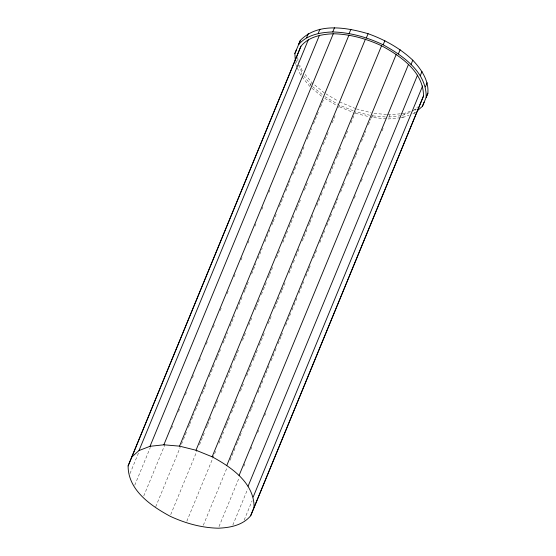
<?xml version="1.0" encoding="UTF-8"?>
<svg xmlns="http://www.w3.org/2000/svg" width="556" height="556" viewBox="0 0 556 556"><rect width="100%" height="100%" fill="white"/><g stroke="black" fill="none" stroke-linecap="round" stroke-linejoin="round"><path stroke-width="0.42" stroke-dasharray="2.78 2.08" d="M296.953 67.054L295.577 64.051L297.286 59.902L298.315 62.154M129.986 473.601L138.59 452.73M309.949 86.576L300.726 75.303L302.436 71.154L299.691 65.149M134.761 485.207L150.315 447.476M310.234 85.881L311.374 83.115M143.754 495.994L164.93 444.612M171.554 428.558L172.541 426.146M178.497 411.697L179.491 409.285M185.447 394.836L186.441 392.432M192.397 377.976L193.391 375.571M199.347 361.122L200.341 358.71M206.297 344.261L207.284 341.85M213.24 327.401L214.234 324.996M220.19 310.54L221.184 308.135M227.14 293.686L228.134 291.274M234.09 276.825L235.084 274.414M241.04 259.965L242.034 257.56M247.99 243.104L248.977 240.699M254.933 226.25L255.927 223.839M261.883 209.39L262.877 206.978M268.833 192.529L269.827 190.124M155.687 506.822L180.172 447.413M181.499 444.202L183.153 440.185M183.487 439.386L187.122 430.552M188.449 427.342L189.443 424.937M189.77 424.131L194.072 413.692M195.399 410.481L200.362 398.443M202.342 393.627L204.664 388.005M204.99 387.198L206.644 383.188M209.292 376.766L210.946 372.749M211.28 371.95L212.934 367.933M213.261 367.134L214.255 364.722M216.242 359.906L217.236 357.501M217.563 356.695L221.205 347.861M223.192 343.045L227.494 332.613M230.142 326.191L234.444 315.752M237.085 309.331L238.746 305.313M239.073 304.514L240.727 300.497M241.061 299.698L242.055 297.286M244.035 292.47L245.029 290.065M245.363 289.259L248.998 280.426M251.646 274.004L255.948 263.572M257.935 258.755L262.237 248.317M264.885 241.895L266.539 237.878M266.866 237.078L268.52 233.061M268.854 232.262L269.848 229.85M271.835 225.034L272.822 222.629M273.156 221.823L274.81 217.806M275.144 217.007L276.798 212.99M279.446 206.568L283.748 196.136M285.728 191.32L290.03 180.881M292.678 174.459L296.32 165.625M296.647 164.826L297.641 162.415M299.628 157.598L300.622 155.194M300.949 154.387L302.603 150.37M302.937 149.571L304.591 145.554M307.239 139.132L308.893 135.122M309.226 134.316L311.541 128.7M313.521 123.884L318.491 111.839M320.471 107.023L324.113 98.19M170.72 514.606L197.192 450.381M199.507 444.758L204.803 431.915M206.457 427.898L207.451 425.493M207.777 424.687L211.085 416.659M214.727 407.833L217.709 400.605M221.017 392.578L225.646 381.34M227.3 377.322L232.596 364.479M234.25 360.462L235.244 358.057M235.577 357.251L238.885 349.224M242.52 340.397L245.502 333.169M248.81 325.142L251.792 317.914M255.1 309.887L256.087 307.482M256.42 306.676L259.728 298.648M261.383 294.631L263.037 290.621M263.37 289.815L266.678 281.788M268.333 277.778L269.326 275.366M269.653 274.567L272.968 266.532M276.603 257.706L279.585 250.478M282.893 242.451L287.521 231.213M289.183 227.195L293.811 215.957M296.126 210.342L297.119 207.93M297.453 207.131L300.761 199.104M304.403 190.27L307.378 183.042M310.686 175.015L315.321 163.777M316.976 159.76L317.969 157.355M318.296 156.549L321.604 148.521M323.258 144.511L324.912 140.494M325.246 139.695L328.554 131.668M332.196 122.834L335.171 115.606M338.479 107.579L339.473 105.174L354.075 111.11M186.851 521.167L215.638 451.319M218.953 443.292L223.581 432.054M225.236 428.037L226.229 425.632M226.563 424.826L229.871 416.798M231.525 412.788L233.179 408.771M233.506 407.972L236.814 399.938M240.456 391.111L243.438 383.883M246.746 375.856L251.375 364.618M253.029 360.601L254.022 358.196M254.356 357.39L257.664 349.363M259.318 345.352L260.972 341.335M261.306 340.536L264.614 332.502M268.249 323.675L271.231 316.447M274.539 308.42L279.175 297.182M280.829 293.165L281.822 290.76M282.149 289.954L285.457 281.927M289.099 273.1L292.074 265.872M293.401 262.661L294.395 260.25M296.049 256.24L299.024 249.012M302.332 240.984L306.968 229.746M308.622 225.729L309.616 223.324M309.942 222.518L313.257 214.491M316.892 205.664L319.874 198.436M321.194 195.225L322.188 192.814M323.842 188.804L326.824 181.576M330.132 173.548L334.761 162.31M336.415 158.293L337.409 155.888M337.742 155.082L341.05 147.055M344.692 138.229L347.667 131.001M350.975 122.973L355.611 111.735L369.608 115.21M203.322 525.253L227.147 467.45M230.121 460.229L231.776 456.212M232.109 455.413L235.084 448.185M236.411 444.974L242.034 431.324M243.361 428.113L246.996 419.287M247.33 418.48L248.323 416.076M250.304 411.259L251.298 408.848M251.632 408.048L253.286 404.031M253.619 403.225L255.273 399.215M257.921 392.793L259.576 388.776M259.902 387.977L262.884 380.749M264.204 377.538L269.827 363.888M271.154 360.677L274.796 351.851M275.123 351.044L276.117 348.64M278.104 343.823L281.079 336.595M281.412 335.789L283.067 331.779M285.714 325.357L287.369 321.34M287.695 320.541L290.677 313.313M291.997 310.102L293.651 306.092M293.985 305.286L296.967 298.058M298.947 293.241L303.91 281.204M305.897 276.388L308.879 269.16M309.205 268.353L310.199 265.949M313.508 257.921L315.162 253.904M315.495 253.105L317.149 249.088M319.797 242.666L321.451 238.656M321.778 237.85L324.76 230.622M326.747 225.805L331.71 213.768M333.69 208.952L337.992 198.513M340.64 192.091L342.955 186.469M343.288 185.669L344.942 181.652M347.59 175.23L349.244 171.22M349.578 170.414L352.553 163.186M354.54 158.37L355.534 155.965M355.861 155.159L359.503 146.332M361.49 141.516L365.792 131.077M368.433 124.655L370.755 119.033M371.081 118.233L372.075 115.822M219.001 526.595L239.184 477.625M243.82 466.387L244.807 463.975M250.763 449.526L251.757 447.114M257.713 432.665L258.707 430.261M264.663 415.805L265.657 413.4M354.339 198.249L355.326 195.837M361.282 181.388L362.276 178.976M368.232 164.527L369.226 162.123M375.182 147.667L376.176 145.262M382.132 130.813L383.126 128.401M400.244 113.806L389.985 114.828L388.276 118.977L400.244 117.789M232.825 525.093L247.712 488.967M401.098 117.705L402.801 117.538L404.518 113.382L411.503 110.797M244.181 520.048L252.118 500.782M412.899 113.799L414.449 113.229L416.159 109.073L412.281 110.512M413.226 110.859L417.591 106.96M414.449 113.229L415.679 112.166M402.37 115.356L411.03 112.027M402.801 117.538L409.014 115.238M388.568 117.073L399.952 115.836M401.098 113.723L404.518 113.382M372.902 115.891L386.107 117.024M386.531 114.508L373.569 113.306L371.853 117.455L386.545 118.817M387.393 114.585L389.985 114.828M356.375 108.92L371.109 112.68M355.479 113.278L369.399 116.829M339.577 101.97L354.777 108.26M339.466 106.78L353.06 112.409M324.774 96.584L338.743 104.743M325.781 93.797L338.124 101.109M324.794 98.377L337.144 105.689M312.514 86.562L322.841 95M324.329 92.935L311.659 82.427L305.147 74.469M311.951 88.23L322.619 97.085M303.52 75.776L310.922 84.658M298.412 64.976L302.422 73.462M297.293 67.804L300.726 75.303M297.752 57.407L298.12 61.612M295.465 62.439L295.577 64.051"/><path stroke-width="0.83" d="M128.116 465.921L300.949 46.204C308.844 36.654 321.514 34.257 333.273 33.763C350.065 34.118 366.39 38.691 381.555 45.759C400.681 56.1 423.589 71.835 423.498 96.042L250.659 515.766C242.77 525.316 230.101 527.707 218.341 528.2C201.543 527.846 185.218 523.279 170.06 516.211C150.926 505.863 128.019 490.128 128.116 465.921L300.949 46.204M250.659 515.766L423.498 96.042M295.354 60.826L294.854 53.571L296.563 49.421M300.316 40.435L298.607 44.584C307.086 34.736 320.395 32.366 332.752 31.949C350.308 32.456 367.349 37.315 383.16 44.807C402.926 55.656 426.744 72.19 426.174 97.356L427.884 93.206C428.919 80.279 421.212 69.208 412.788 60.201C400.028 48.163 384.543 39.573 368.079 33.707C346.36 27.404 317.823 22.289 300.316 40.435L294.854 53.571M306.578 37.704L308.288 33.548M131.529 457.24L139.007 450.548L308.427 39.511M318.227 33.395L319.936 29.239M139.007 450.548L150.03 446.301L319.45 35.264M332.752 31.949L334.462 27.8M150.03 446.301L163.853 444.8L333.273 33.763M349.175 33.471L350.885 29.322M163.853 444.8L179.532 446.141L348.953 35.104M179.532 446.141L196.004 450.235L365.417 39.198M366.369 37.857L368.079 33.707M254.078 507.079C254.175 482.872 231.268 467.137 212.135 456.796L381.555 45.759M383.16 44.807L384.87 40.657M226.834 465.379L396.254 54.342M398.409 53.842L400.125 49.692M239.101 475.408L408.514 64.371M411.079 64.357L412.788 60.201M248.094 486.187L417.507 75.15M420.301 75.623L422.011 71.474M253.202 496.988L422.616 85.951M425.451 86.875L427.161 82.726M417.514 110.581L422.421 106.342L424.131 102.193M422.421 106.342L427.884 93.206M196.004 450.235L212.135 456.796"/></g></svg>
